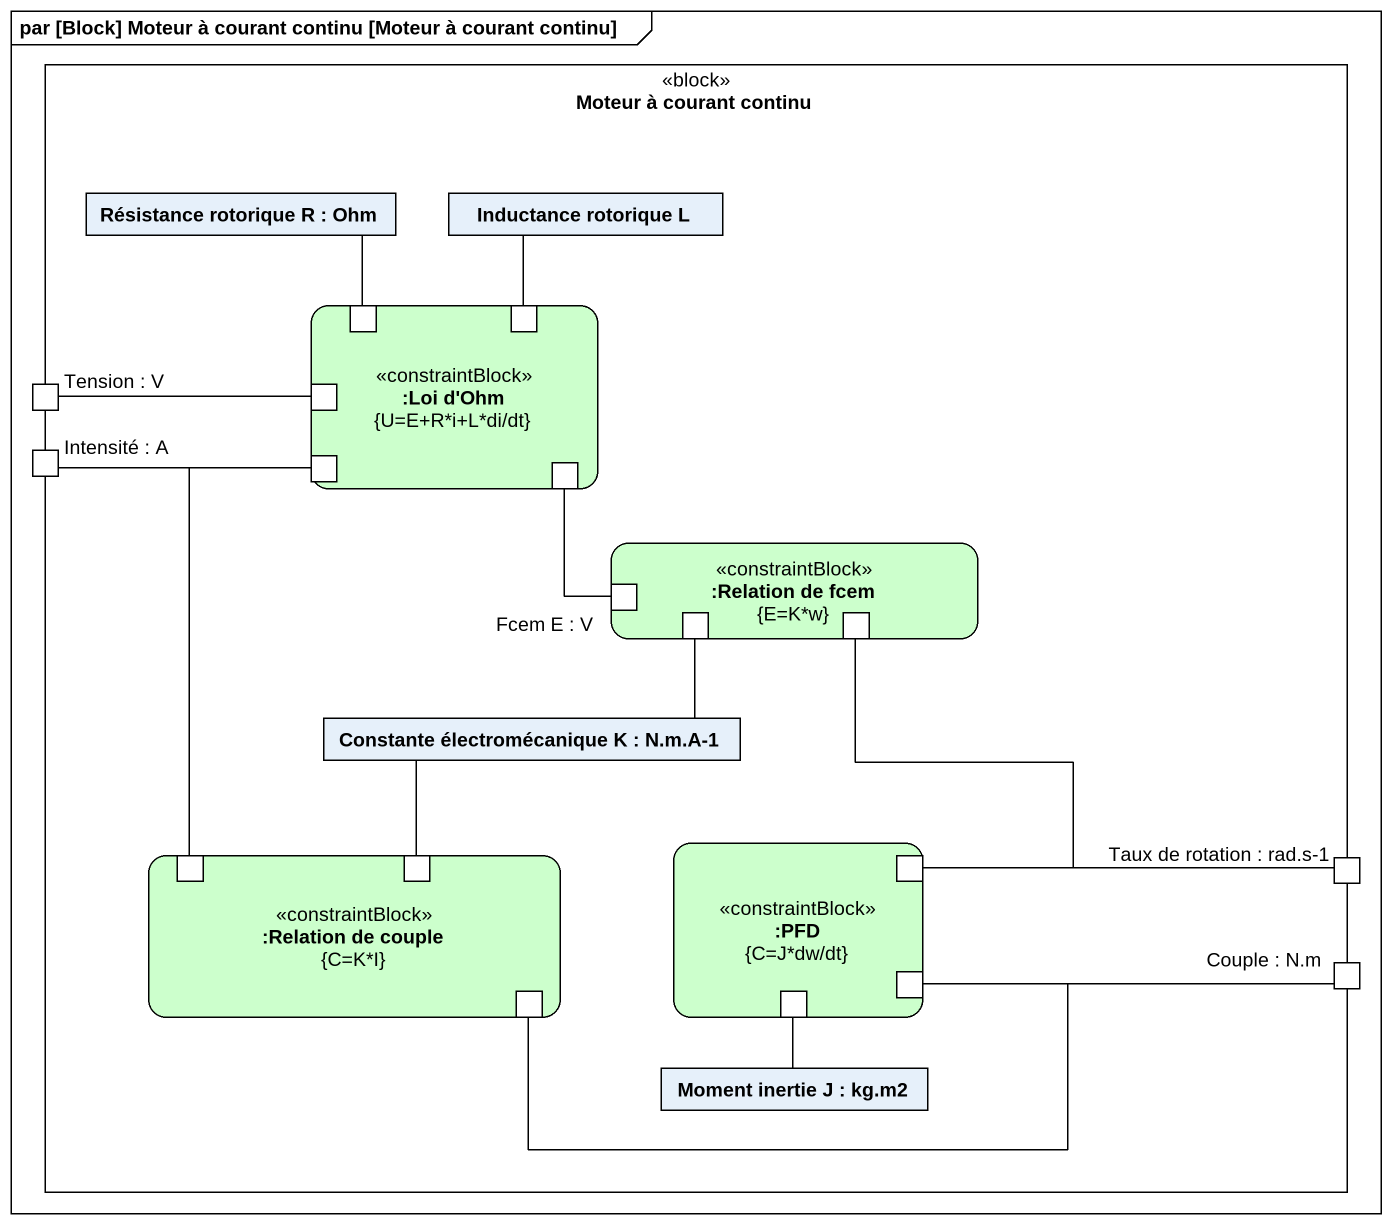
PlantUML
@startuml
mainframe par [Block] Moteur à courant continu [Moteur à courant continu]
rectangle "Moteur à courant continu" as Moteur_à_courant_continu <<block>> {
  rectangle "Résistance rotorique R : Ohm" as Résistance_rotorique_R
  rectangle "Inductance rotorique L" as Inductance_rotorique_L
  rectangle ":Loi d'Ohm\n{U=E+R*i+L*di/dt}" as Loi_d_Ohm <<constraintBlock>> #CCFFCC {
    port " " as port1
    port " " as port2
    port " " as port3
    port " " as port4
    port " " as port5
  }
  port "Tension : V" as Tension_V
  port "Intensité : A" as Intensité_A
  rectangle ":Relation de fcem\n{E=K*w}" as Relation_de_fcem <<constraintBlock>> #CCFFCC {
    port " " as port6
    port " " as port7
    port " " as port8
  }
  rectangle "Constante électromécanique K : N.m.A-1" as Constante_électromécanique_K
  rectangle ":Relation de couple\n{C=K*I}" as Relation_de_couple <<constraintBlock>> #CCFFCC {
    port " " as port9
    port " " as port10
    port " " as port13
  }
  rectangle ":PFD\n{C=J*dw/dt}" as PFD <<constraintBlock>> #CCFFCC {
    port " " as port11
    port " " as port12
    port " " as port14
  }
  port "Taux de rotation : rad.s-1" as Taux_de_rotation_rad_s_1
  port "Couple : N.m" as Couple_N_m
  rectangle "Moment inertie J : kg.m2" as Moment_inertie_J
}
Résistance_rotorique_R -- port1
Inductance_rotorique_L -- port2
Tension_V -right- port3
port4 -left- Intensité_A
port6 -up- port5 : Fcem E : V
port8 -right- Taux_de_rotation_rad_s_1
Constante_électromécanique_K -up- port7
port9 -up- Intensité_A
port10 -up- Constante_électromécanique_K
port11 -right- Taux_de_rotation_rad_s_1
port12 -right- Couple_N_m
port13 -right- Couple_N_m
Moment_inertie_J -up- port14
@enduml
